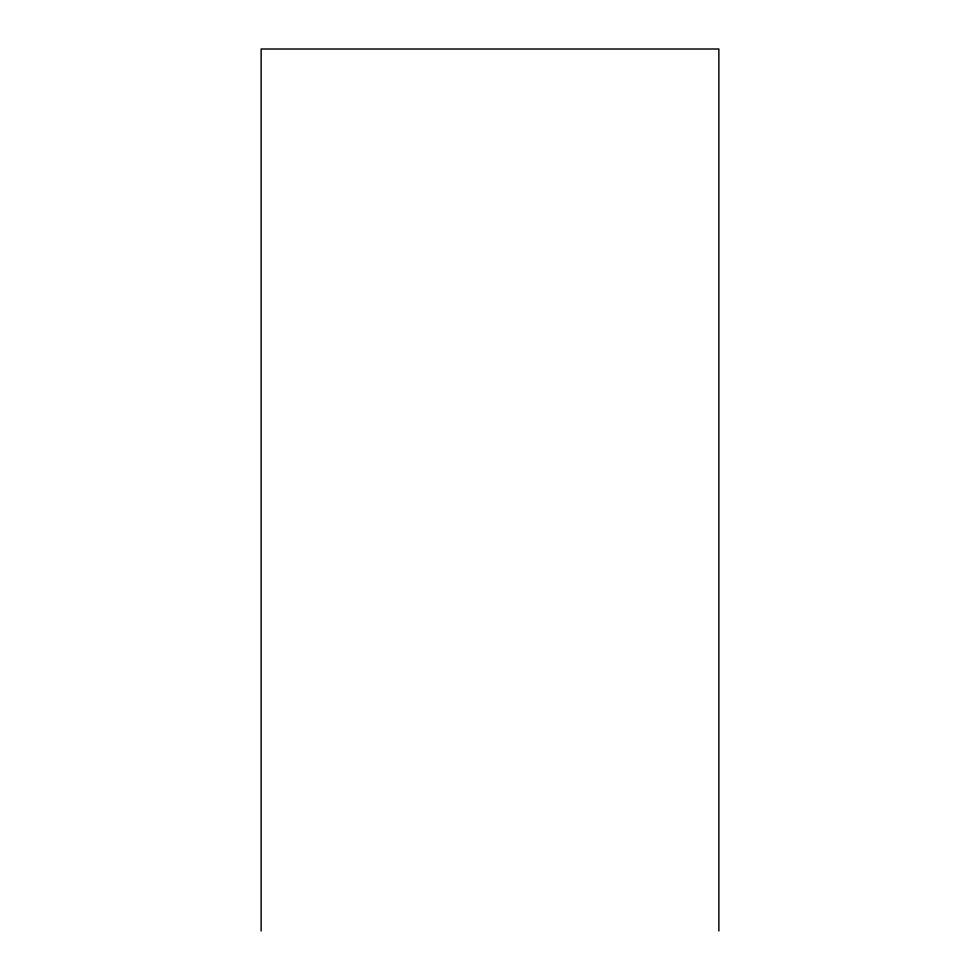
<?xml version="1.0" encoding="UTF-8"?>
<svg xmlns="http://www.w3.org/2000/svg" width="980" height="980" viewBox="0 0 980 980"><rect width="100%" height="100%" fill="white"/><g stroke="black" fill="none" stroke-linecap="round" stroke-linejoin="round"><path stroke-width="1.47" d="M718.867 931L718.867 49L261.133 49L261.133 931"/></g></svg>
